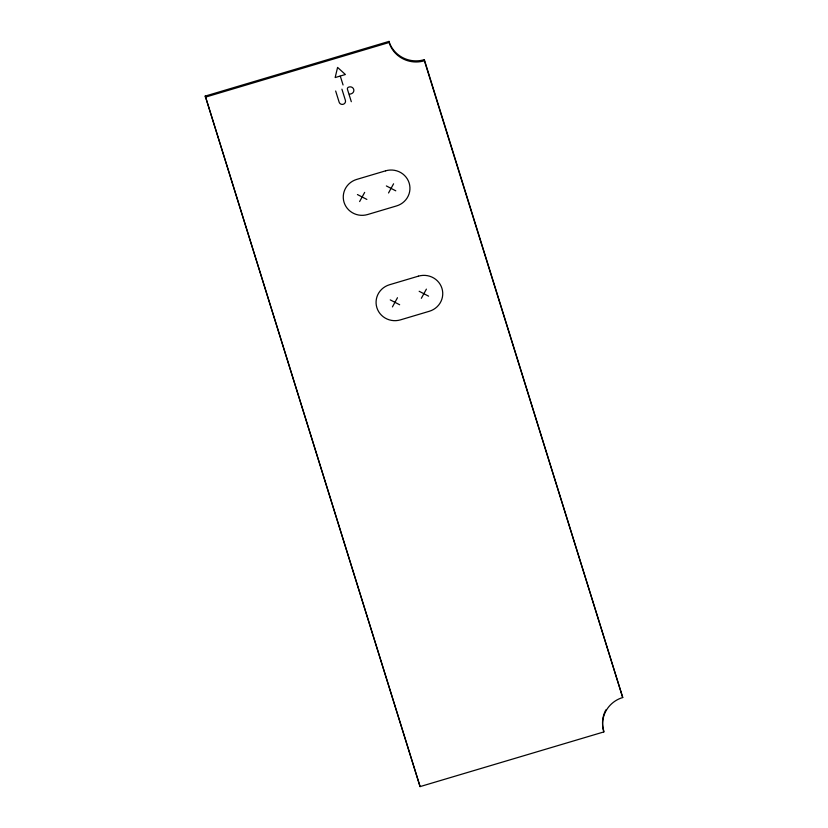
<?xml version="1.0" encoding="UTF-8"?>
<svg xmlns="http://www.w3.org/2000/svg" width="828" height="828" viewBox="0 0 828 828"><rect width="100%" height="100%" fill="white"/><g stroke="black" fill="none" stroke-linecap="round" stroke-linejoin="round"><path stroke-width="1.24" d="M359.621 201.566L364.662 192.396M388.539 192.965L393.59 183.795M392.431 306.909L397.471 297.728M421.349 298.297L426.399 289.127M205.272 96.069L389.015 41.4A28.328 27.541 -3.5 0 0 424.329 59.668L622.728 697.528A28.328 27.541 -3.5 0 0 603.819 731.931L420.075 786.6L205.272 96.069L420.075 786.6M205.344 97.176L389.088 42.507A28.328 27.541 -3.5 0 0 424.402 60.775L622.728 697.528M339.915 76.135L335.154 77.553L337.586 67.42L345.39 74.51L340.267 76.031L343.061 84.973M349.406 94.32L351.269 93.761A3.643 3.54 -3.5 0 0 353.701 89.341A3.643 3.54 -3.5 0 0 349.157 86.992L348.629 87.157A1.77 1.718 -3.5 0 0 347.449 89.3L351.31 101.699M386.355 185.938L395.774 190.813M357.437 194.549L366.856 199.413M419.165 291.28L428.583 296.155M390.247 299.881L399.665 304.756M341.912 89.155L345.39 100.312A3.271 3.177 -3.5 0 1 343.206 104.276A3.271 3.177 -3.5 0 1 339.138 102.175L335.661 91.008M603.819 731.931L603.747 730.824A28.328 27.541 -3.5 0 1 605.889 709.844M424.329 59.668L424.402 60.775M389.015 41.4L389.088 42.507M385.6 170.827L356.671 179.428A18.889 18.361 -3.5 0 0 344.065 202.363A18.889 18.361 -3.5 0 0 367.611 214.535L396.529 205.934A18.889 18.361 -3.5 0 0 409.146 182.998A18.889 18.361 -3.5 0 0 385.6 170.827M418.409 276.159L389.481 284.76A18.889 18.361 -3.5 0 0 376.875 307.695A18.889 18.361 -3.5 0 0 400.421 319.877L429.339 311.266A18.889 18.361 -3.5 0 0 441.945 288.341A18.889 18.361 -3.5 0 0 418.409 276.159"/></g></svg>
